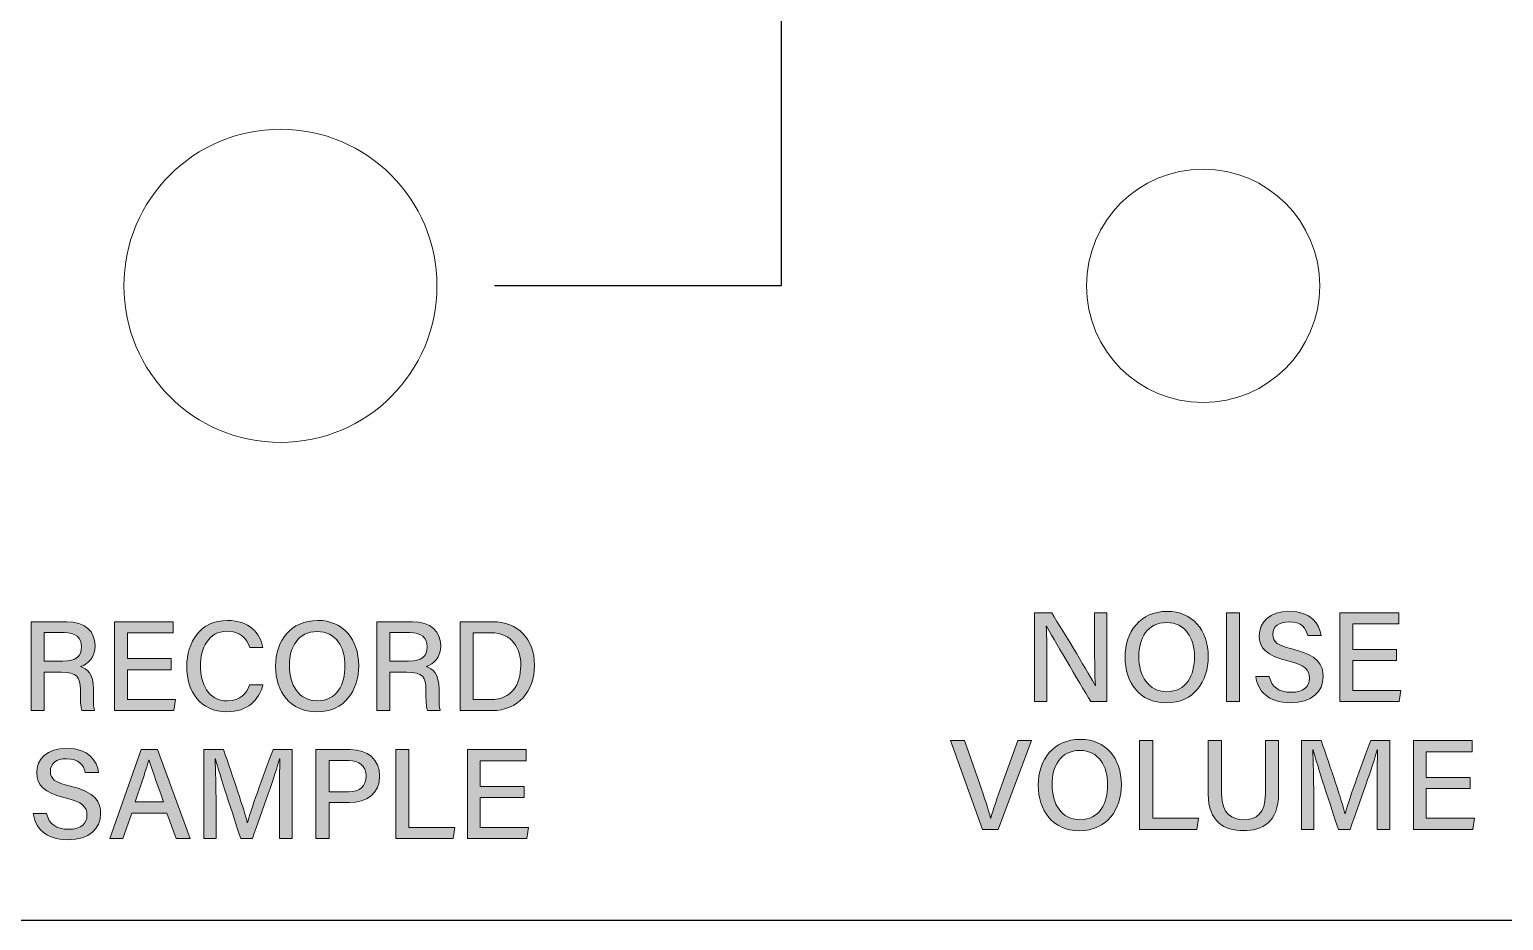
# Model space of a CAD drawing. Header units: millimetres. Extents: x 0 to 175, y 279 to 475.
# Drawn here: x 41.38 to 86.12, y 372.15 to 399.18 of the extents above; entities that cross this region are included whole.
import ezdxf

# ---------------------------------------------------------------- set-up
doc = ezdxf.new("R2010")
doc.units = ezdxf.units.MM
doc.header["$MEASUREMENT"] = 0
for name, color, linetype, lineweight in [('holes', 7, 'Continuous', 0), ('LINES', 7, 'Continuous', 0), ('new text', 7, 'Continuous', 0)]:
    doc.layers.add(name, color=color, linetype=linetype, lineweight=lineweight)

# ---------------------------------------------------------------- blocks, each defined once
blk = doc.blocks.new('Block_6')
at = {"layer": 'new text', "transparency": 33554687}
h = blk.add_hatch(color=7, dxfattribs=at)
h.dxf.hatch_style = 2
edge = h.paths.add_edge_path()
edge.add_spline(control_points=[(41.831, 380.015), (41.831, 380.015), (42.398, 380.015), (42.398, 380.015), (42.793, 380.015), (42.963, 380.164), (42.963, 380.452), (42.963, 380.726), (42.784, 380.881), (42.433, 380.881), (42.433, 380.881), (41.831, 380.881), (41.831, 380.881), (41.831, 380.881), (41.831, 380.015), (41.831, 380.015)], knot_values=[0, 0, 0, 0, 1, 1, 1, 2, 2, 2, 3, 3, 3, 4, 4, 4, 5, 5, 5, 5], degree=3, periodic=0)
edge = h.paths.add_edge_path()
edge.add_spline(control_points=[(41.831, 379.684), (41.831, 379.684), (41.831, 378.517), (41.831, 378.517), (41.831, 378.517), (41.435, 378.517), (41.435, 378.517), (41.435, 378.517), (41.435, 381.212), (41.435, 381.212), (41.435, 381.212), (42.514, 381.212), (42.514, 381.212), (43.074, 381.212), (43.373, 380.907), (43.373, 380.488), (43.373, 380.135), (43.173, 379.926), (42.926, 379.853), (43.13, 379.796), (43.323, 379.636), (43.323, 379.165), (43.323, 379.165), (43.323, 379.047), (43.323, 379.047), (43.323, 378.862), (43.317, 378.632), (43.36, 378.517), (43.36, 378.517), (42.974, 378.517), (42.974, 378.517), (42.925, 378.633), (42.926, 378.842), (42.926, 379.101), (42.926, 379.101), (42.926, 379.155), (42.926, 379.155), (42.926, 379.522), (42.824, 379.684), (42.35, 379.684), (42.35, 379.684), (41.831, 379.684), (41.831, 379.684)], knot_values=[0, 0, 0, 0, 1, 1, 1, 2, 2, 2, 3, 3, 3, 4, 4, 4, 5, 5, 5, 6, 6, 6, 7, 7, 7, 8, 8, 8, 9, 9, 9, 10, 10, 10, 11, 11, 11, 12, 12, 12, 13, 13, 13, 14, 14, 14, 14], degree=3, periodic=0)
h = blk.add_hatch(color=7, dxfattribs=at)
h.dxf.hatch_style = 2
edge = h.paths.add_edge_path()
edge.add_spline(control_points=[(45.684, 379.758), (45.684, 379.758), (44.353, 379.758), (44.353, 379.758), (44.353, 379.758), (44.353, 378.855), (44.353, 378.855), (44.353, 378.855), (45.815, 378.855), (45.815, 378.855), (45.815, 378.855), (45.765, 378.517), (45.765, 378.517), (45.765, 378.517), (43.961, 378.517), (43.961, 378.517), (43.961, 378.517), (43.961, 381.212), (43.961, 381.212), (43.961, 381.212), (45.746, 381.212), (45.746, 381.212), (45.746, 381.212), (45.746, 380.874), (45.746, 380.874), (45.746, 380.874), (44.353, 380.874), (44.353, 380.874), (44.353, 380.874), (44.353, 380.097), (44.353, 380.097), (44.353, 380.097), (45.684, 380.097), (45.684, 380.097), (45.684, 380.097), (45.684, 379.758), (45.684, 379.758)], knot_values=[0, 0, 0, 0, 1, 1, 1, 2, 2, 2, 3, 3, 3, 4, 4, 4, 5, 5, 5, 6, 6, 6, 7, 7, 7, 8, 8, 8, 9, 9, 9, 10, 10, 10, 11, 11, 11, 12, 12, 12, 12], degree=3, periodic=0)
h = blk.add_hatch(color=7, dxfattribs=at)
h.dxf.hatch_style = 2
edge = h.paths.add_edge_path()
edge.add_spline(control_points=[(48.465, 379.294), (48.348, 378.828), (48, 378.482), (47.376, 378.482), (46.56, 378.482), (46.154, 379.092), (46.154, 379.855), (46.154, 380.589), (46.563, 381.251), (47.392, 381.251), (48.043, 381.251), (48.389, 380.877), (48.466, 380.427), (48.466, 380.427), (48.066, 380.427), (48.066, 380.427), (47.977, 380.704), (47.792, 380.923), (47.377, 380.923), (46.804, 380.923), (46.572, 380.403), (46.572, 379.868), (46.572, 379.353), (46.789, 378.81), (47.392, 378.81), (47.801, 378.81), (47.972, 379.051), (48.064, 379.294), (48.064, 379.294), (48.465, 379.294), (48.465, 379.294)], knot_values=[0, 0, 0, 0, 1, 1, 1, 2, 2, 2, 3, 3, 3, 4, 4, 4, 5, 5, 5, 6, 6, 6, 7, 7, 7, 8, 8, 8, 9, 9, 9, 10, 10, 10, 10], degree=3, periodic=0)
h = blk.add_hatch(color=7, dxfattribs=at)
h.dxf.hatch_style = 2
edge = h.paths.add_edge_path()
edge.add_spline(control_points=[(49.269, 379.876), (49.269, 379.304), (49.554, 378.815), (50.114, 378.815), (50.72, 378.815), (50.957, 379.315), (50.957, 379.873), (50.957, 380.44), (50.688, 380.914), (50.113, 380.914), (49.526, 380.914), (49.269, 380.442), (49.269, 379.876)], knot_values=[0, 0, 0, 0, 1, 1, 1, 2, 2, 2, 3, 3, 3, 4, 4, 4, 4], degree=3, periodic=0)
edge = h.paths.add_edge_path()
edge.add_spline(control_points=[(51.374, 379.879), (51.374, 379.136), (50.952, 378.478), (50.098, 378.478), (49.294, 378.478), (48.851, 379.091), (48.851, 379.864), (48.851, 380.638), (49.31, 381.251), (50.13, 381.251), (50.895, 381.251), (51.374, 380.684), (51.374, 379.879)], knot_values=[0, 0, 0, 0, 1, 1, 1, 2, 2, 2, 3, 3, 3, 4, 4, 4, 4], degree=3, periodic=0)
h = blk.add_hatch(color=7, dxfattribs=at)
h.dxf.hatch_style = 2
edge = h.paths.add_edge_path()
edge.add_spline(control_points=[(52.32, 380.015), (52.32, 380.015), (52.887, 380.015), (52.887, 380.015), (53.282, 380.015), (53.452, 380.164), (53.452, 380.452), (53.452, 380.726), (53.273, 380.881), (52.923, 380.881), (52.923, 380.881), (52.32, 380.881), (52.32, 380.881), (52.32, 380.881), (52.32, 380.015), (52.32, 380.015)], knot_values=[0, 0, 0, 0, 1, 1, 1, 2, 2, 2, 3, 3, 3, 4, 4, 4, 5, 5, 5, 5], degree=3, periodic=0)
edge = h.paths.add_edge_path()
edge.add_spline(control_points=[(52.32, 379.684), (52.32, 379.684), (52.32, 378.517), (52.32, 378.517), (52.32, 378.517), (51.924, 378.517), (51.924, 378.517), (51.924, 378.517), (51.924, 381.212), (51.924, 381.212), (51.924, 381.212), (53.003, 381.212), (53.003, 381.212), (53.563, 381.212), (53.862, 380.907), (53.862, 380.488), (53.862, 380.135), (53.662, 379.926), (53.416, 379.853), (53.619, 379.796), (53.812, 379.636), (53.812, 379.165), (53.812, 379.165), (53.812, 379.047), (53.812, 379.047), (53.812, 378.862), (53.806, 378.632), (53.849, 378.517), (53.849, 378.517), (53.463, 378.517), (53.463, 378.517), (53.414, 378.633), (53.415, 378.842), (53.415, 379.101), (53.415, 379.101), (53.415, 379.155), (53.415, 379.155), (53.415, 379.522), (53.313, 379.684), (52.839, 379.684), (52.839, 379.684), (52.32, 379.684), (52.32, 379.684)], knot_values=[0, 0, 0, 0, 1, 1, 1, 2, 2, 2, 3, 3, 3, 4, 4, 4, 5, 5, 5, 6, 6, 6, 7, 7, 7, 8, 8, 8, 9, 9, 9, 10, 10, 10, 11, 11, 11, 12, 12, 12, 13, 13, 13, 14, 14, 14, 14], degree=3, periodic=0)
h = blk.add_hatch(color=7, dxfattribs=at)
h.dxf.hatch_style = 2
edge = h.paths.add_edge_path()
edge.add_spline(control_points=[(54.851, 378.852), (54.851, 378.852), (55.392, 378.852), (55.392, 378.852), (56.004, 378.852), (56.292, 379.293), (56.292, 379.887), (56.292, 380.402), (56.028, 380.877), (55.394, 380.877), (55.394, 380.877), (54.851, 380.877), (54.851, 380.877), (54.851, 380.877), (54.851, 378.852), (54.851, 378.852)], knot_values=[0, 0, 0, 0, 1, 1, 1, 2, 2, 2, 3, 3, 3, 4, 4, 4, 5, 5, 5, 5], degree=3, periodic=0)
edge = h.paths.add_edge_path()
edge.add_spline(control_points=[(54.451, 381.212), (54.451, 381.212), (55.434, 381.212), (55.434, 381.212), (56.197, 381.212), (56.709, 380.696), (56.709, 379.893), (56.709, 379.098), (56.21, 378.517), (55.419, 378.517), (55.419, 378.517), (54.451, 378.517), (54.451, 378.517), (54.451, 378.517), (54.451, 381.212), (54.451, 381.212)], knot_values=[0, 0, 0, 0, 1, 1, 1, 2, 2, 2, 3, 3, 3, 4, 4, 4, 5, 5, 5, 5], degree=3, periodic=0)
h = blk.add_hatch(color=7, dxfattribs=at)
h.dxf.hatch_style = 2
edge = h.paths.add_edge_path()
edge.add_spline(control_points=[(41.903, 375.394), (41.974, 375.081), (42.19, 374.917), (42.566, 374.917), (42.966, 374.917), (43.126, 375.1), (43.126, 375.343), (43.126, 375.604), (42.993, 375.745), (42.468, 375.871), (41.814, 376.029), (41.601, 376.256), (41.601, 376.632), (41.601, 377.046), (41.907, 377.371), (42.516, 377.371), (43.172, 377.371), (43.44, 376.997), (43.476, 376.635), (43.476, 376.635), (43.07, 376.635), (43.07, 376.635), (43.026, 376.861), (42.887, 377.055), (42.502, 377.055), (42.191, 377.055), (42.015, 376.917), (42.015, 376.672), (42.015, 376.431), (42.16, 376.336), (42.625, 376.224), (43.397, 376.038), (43.54, 375.74), (43.54, 375.387), (43.54, 374.942), (43.208, 374.601), (42.539, 374.601), (41.859, 374.601), (41.555, 374.966), (41.497, 375.394), (41.497, 375.394), (41.903, 375.394), (41.903, 375.394)], knot_values=[0, 0, 0, 0, 1, 1, 1, 2, 2, 2, 3, 3, 3, 4, 4, 4, 5, 5, 5, 6, 6, 6, 7, 7, 7, 8, 8, 8, 9, 9, 9, 10, 10, 10, 11, 11, 11, 12, 12, 12, 13, 13, 13, 14, 14, 14, 14], degree=3, periodic=0)
h = blk.add_hatch(color=7, dxfattribs=at)
h.dxf.hatch_style = 2
edge = h.paths.add_edge_path()
edge.add_spline(control_points=[(45.452, 375.748), (45.207, 376.43), (45.07, 376.804), (45.01, 377.017), (45.01, 377.017), (45.006, 377.017), (45.006, 377.017), (44.94, 376.781), (44.787, 376.332), (44.59, 375.748), (44.59, 375.748), (45.452, 375.748), (45.452, 375.748)], knot_values=[0, 0, 0, 0, 1, 1, 1, 2, 2, 2, 3, 3, 3, 4, 4, 4, 4], degree=3, periodic=0)
edge = h.paths.add_edge_path()
edge.add_spline(control_points=[(44.492, 375.41), (44.492, 375.41), (44.217, 374.636), (44.217, 374.636), (44.217, 374.636), (43.82, 374.636), (43.82, 374.636), (43.82, 374.636), (44.771, 377.332), (44.771, 377.332), (44.771, 377.332), (45.267, 377.332), (45.267, 377.332), (45.267, 377.332), (46.259, 374.636), (46.259, 374.636), (46.259, 374.636), (45.834, 374.636), (45.834, 374.636), (45.834, 374.636), (45.55, 375.41), (45.55, 375.41), (45.55, 375.41), (44.492, 375.41), (44.492, 375.41)], knot_values=[0, 0, 0, 0, 1, 1, 1, 2, 2, 2, 3, 3, 3, 4, 4, 4, 5, 5, 5, 6, 6, 6, 7, 7, 7, 8, 8, 8, 8], degree=3, periodic=0)
h = blk.add_hatch(color=7, dxfattribs=at)
h.dxf.hatch_style = 2
edge = h.paths.add_edge_path()
edge.add_spline(control_points=[(48.966, 375.759), (48.966, 376.252), (48.971, 376.762), (48.983, 377.05), (48.983, 377.05), (48.968, 377.05), (48.968, 377.05), (48.85, 376.591), (48.446, 375.483), (48.146, 374.636), (48.146, 374.636), (47.792, 374.636), (47.792, 374.636), (47.566, 375.335), (47.147, 376.58), (47.026, 377.055), (47.026, 377.055), (47.013, 377.055), (47.013, 377.055), (47.034, 376.743), (47.044, 376.153), (47.044, 375.69), (47.044, 375.69), (47.044, 374.636), (47.044, 374.636), (47.044, 374.636), (46.67, 374.636), (46.67, 374.636), (46.67, 374.636), (46.67, 377.332), (46.67, 377.332), (46.67, 377.332), (47.267, 377.332), (47.267, 377.332), (47.555, 376.52), (47.903, 375.478), (47.993, 375.124), (47.993, 375.124), (47.999, 375.124), (47.999, 375.124), (48.063, 375.401), (48.477, 376.54), (48.777, 377.332), (48.777, 377.332), (49.355, 377.332), (49.355, 377.332), (49.355, 377.332), (49.355, 374.636), (49.355, 374.636), (49.355, 374.636), (48.966, 374.636), (48.966, 374.636), (48.966, 374.636), (48.966, 375.759), (48.966, 375.759)], knot_values=[0, 0, 0, 0, 1, 1, 1, 2, 2, 2, 3, 3, 3, 4, 4, 4, 5, 5, 5, 6, 6, 6, 7, 7, 7, 8, 8, 8, 9, 9, 9, 10, 10, 10, 11, 11, 11, 12, 12, 12, 13, 13, 13, 14, 14, 14, 15, 15, 15, 16, 16, 16, 17, 17, 17, 18, 18, 18, 18], degree=3, periodic=0)
h = blk.add_hatch(color=7, dxfattribs=at)
h.dxf.hatch_style = 2
edge = h.paths.add_edge_path()
edge.add_spline(control_points=[(50.472, 376.056), (50.472, 376.056), (51.062, 376.056), (51.062, 376.056), (51.412, 376.056), (51.598, 376.222), (51.598, 376.528), (51.598, 376.847), (51.379, 377), (51.076, 377), (51.076, 377), (50.472, 377), (50.472, 377), (50.472, 377), (50.472, 376.056), (50.472, 376.056)], knot_values=[0, 0, 0, 0, 1, 1, 1, 2, 2, 2, 3, 3, 3, 4, 4, 4, 5, 5, 5, 5], degree=3, periodic=0)
edge = h.paths.add_edge_path()
edge.add_spline(control_points=[(50.069, 377.332), (50.069, 377.332), (51.11, 377.332), (51.11, 377.332), (51.644, 377.332), (52.009, 377.033), (52.009, 376.538), (52.009, 376.001), (51.618, 375.725), (51.09, 375.725), (51.09, 375.725), (50.472, 375.725), (50.472, 375.725), (50.472, 375.725), (50.472, 374.636), (50.472, 374.636), (50.472, 374.636), (50.069, 374.636), (50.069, 374.636), (50.069, 374.636), (50.069, 377.332), (50.069, 377.332)], knot_values=[0, 0, 0, 0, 1, 1, 1, 2, 2, 2, 3, 3, 3, 4, 4, 4, 5, 5, 5, 6, 6, 6, 7, 7, 7, 7], degree=3, periodic=0)
h = blk.add_hatch(color=7, dxfattribs=at)
h.dxf.hatch_style = 2
edge = h.paths.add_edge_path()
edge.add_spline(control_points=[(52.499, 377.332), (52.499, 377.332), (52.899, 377.332), (52.899, 377.332), (52.899, 377.332), (52.899, 374.975), (52.899, 374.975), (52.899, 374.975), (54.293, 374.975), (54.293, 374.975), (54.293, 374.975), (54.24, 374.636), (54.24, 374.636), (54.24, 374.636), (52.499, 374.636), (52.499, 374.636), (52.499, 374.636), (52.499, 377.332), (52.499, 377.332)], knot_values=[0, 0, 0, 0, 1, 1, 1, 2, 2, 2, 3, 3, 3, 4, 4, 4, 5, 5, 5, 6, 6, 6, 6], degree=3, periodic=0)
h = blk.add_hatch(color=7, dxfattribs=at)
h.dxf.hatch_style = 2
edge = h.paths.add_edge_path()
edge.add_spline(control_points=[(56.394, 375.878), (56.394, 375.878), (55.063, 375.878), (55.063, 375.878), (55.063, 375.878), (55.063, 374.975), (55.063, 374.975), (55.063, 374.975), (56.526, 374.975), (56.526, 374.975), (56.526, 374.975), (56.476, 374.636), (56.476, 374.636), (56.476, 374.636), (54.672, 374.636), (54.672, 374.636), (54.672, 374.636), (54.672, 377.332), (54.672, 377.332), (54.672, 377.332), (56.457, 377.332), (56.457, 377.332), (56.457, 377.332), (56.457, 376.993), (56.457, 376.993), (56.457, 376.993), (55.063, 376.993), (55.063, 376.993), (55.063, 376.993), (55.063, 376.216), (55.063, 376.216), (55.063, 376.216), (56.394, 376.216), (56.394, 376.216), (56.394, 376.216), (56.394, 375.878), (56.394, 375.878)], knot_values=[0, 0, 0, 0, 1, 1, 1, 2, 2, 2, 3, 3, 3, 4, 4, 4, 5, 5, 5, 6, 6, 6, 7, 7, 7, 8, 8, 8, 9, 9, 9, 10, 10, 10, 11, 11, 11, 12, 12, 12, 12], degree=3, periodic=0)
at = {"layer": 'new text'}
for points, knots in [([(41.831, 379.684), (41.831, 379.684), (41.831, 378.517), (41.831, 378.517), (41.831, 378.517), (41.435, 378.517), (41.435, 378.517), (41.435, 378.517), (41.435, 381.212), (41.435, 381.212), (41.435, 381.212), (42.514, 381.212), (42.514, 381.212), (43.074, 381.212), (43.373, 380.907), (43.373, 380.488), (43.373, 380.135), (43.173, 379.926), (42.926, 379.853), (43.13, 379.796), (43.323, 379.636), (43.323, 379.165), (43.323, 379.165), (43.323, 379.047), (43.323, 379.047), (43.323, 378.862), (43.317, 378.632), (43.36, 378.517), (43.36, 378.517), (42.974, 378.517), (42.974, 378.517), (42.925, 378.633), (42.926, 378.842), (42.926, 379.101), (42.926, 379.101), (42.926, 379.155), (42.926, 379.155), (42.926, 379.522), (42.824, 379.684), (42.35, 379.684), (42.35, 379.684), (41.831, 379.684), (41.831, 379.684)], [0, 0, 0, 0, 1, 1, 1, 2, 2, 2, 3, 3, 3, 4, 4, 4, 5, 5, 5, 6, 6, 6, 7, 7, 7, 8, 8, 8, 9, 9, 9, 10, 10, 10, 11, 11, 11, 12, 12, 12, 13, 13, 13, 14, 14, 14, 14]), ([(45.684, 379.758), (45.684, 379.758), (44.353, 379.758), (44.353, 379.758), (44.353, 379.758), (44.353, 378.855), (44.353, 378.855), (44.353, 378.855), (45.815, 378.855), (45.815, 378.855), (45.815, 378.855), (45.765, 378.517), (45.765, 378.517), (45.765, 378.517), (43.961, 378.517), (43.961, 378.517), (43.961, 378.517), (43.961, 381.212), (43.961, 381.212), (43.961, 381.212), (45.746, 381.212), (45.746, 381.212), (45.746, 381.212), (45.746, 380.874), (45.746, 380.874), (45.746, 380.874), (44.353, 380.874), (44.353, 380.874), (44.353, 380.874), (44.353, 380.097), (44.353, 380.097), (44.353, 380.097), (45.684, 380.097), (45.684, 380.097), (45.684, 380.097), (45.684, 379.758), (45.684, 379.758)], [0, 0, 0, 0, 1, 1, 1, 2, 2, 2, 3, 3, 3, 4, 4, 4, 5, 5, 5, 6, 6, 6, 7, 7, 7, 8, 8, 8, 9, 9, 9, 10, 10, 10, 11, 11, 11, 12, 12, 12, 12]), ([(48.465, 379.294), (48.348, 378.828), (48, 378.482), (47.376, 378.482), (46.56, 378.482), (46.154, 379.092), (46.154, 379.855), (46.154, 380.589), (46.563, 381.251), (47.392, 381.251), (48.043, 381.251), (48.389, 380.877), (48.466, 380.427), (48.466, 380.427), (48.066, 380.427), (48.066, 380.427), (47.977, 380.704), (47.792, 380.923), (47.377, 380.923), (46.804, 380.923), (46.572, 380.403), (46.572, 379.868), (46.572, 379.353), (46.789, 378.81), (47.392, 378.81), (47.801, 378.81), (47.972, 379.051), (48.064, 379.294), (48.064, 379.294), (48.465, 379.294), (48.465, 379.294)], [0, 0, 0, 0, 1, 1, 1, 2, 2, 2, 3, 3, 3, 4, 4, 4, 5, 5, 5, 6, 6, 6, 7, 7, 7, 8, 8, 8, 9, 9, 9, 10, 10, 10, 10]), ([(51.374, 379.879), (51.374, 379.136), (50.952, 378.478), (50.098, 378.478), (49.294, 378.478), (48.851, 379.091), (48.851, 379.864), (48.851, 380.638), (49.31, 381.251), (50.13, 381.251), (50.895, 381.251), (51.374, 380.684), (51.374, 379.879)], [0, 0, 0, 0, 1, 1, 1, 2, 2, 2, 3, 3, 3, 4, 4, 4, 4]), ([(52.32, 379.684), (52.32, 379.684), (52.32, 378.517), (52.32, 378.517), (52.32, 378.517), (51.924, 378.517), (51.924, 378.517), (51.924, 378.517), (51.924, 381.212), (51.924, 381.212), (51.924, 381.212), (53.003, 381.212), (53.003, 381.212), (53.563, 381.212), (53.862, 380.907), (53.862, 380.488), (53.862, 380.135), (53.662, 379.926), (53.416, 379.853), (53.619, 379.796), (53.812, 379.636), (53.812, 379.165), (53.812, 379.165), (53.812, 379.047), (53.812, 379.047), (53.812, 378.862), (53.806, 378.632), (53.849, 378.517), (53.849, 378.517), (53.463, 378.517), (53.463, 378.517), (53.414, 378.633), (53.415, 378.842), (53.415, 379.101), (53.415, 379.101), (53.415, 379.155), (53.415, 379.155), (53.415, 379.522), (53.313, 379.684), (52.839, 379.684), (52.839, 379.684), (52.32, 379.684), (52.32, 379.684)], [0, 0, 0, 0, 1, 1, 1, 2, 2, 2, 3, 3, 3, 4, 4, 4, 5, 5, 5, 6, 6, 6, 7, 7, 7, 8, 8, 8, 9, 9, 9, 10, 10, 10, 11, 11, 11, 12, 12, 12, 13, 13, 13, 14, 14, 14, 14]), ([(54.451, 381.212), (54.451, 381.212), (55.434, 381.212), (55.434, 381.212), (56.197, 381.212), (56.709, 380.696), (56.709, 379.893), (56.709, 379.098), (56.21, 378.517), (55.419, 378.517), (55.419, 378.517), (54.451, 378.517), (54.451, 378.517), (54.451, 378.517), (54.451, 381.212), (54.451, 381.212)], [0, 0, 0, 0, 1, 1, 1, 2, 2, 2, 3, 3, 3, 4, 4, 4, 5, 5, 5, 5]), ([(41.831, 380.015), (41.831, 380.015), (42.398, 380.015), (42.398, 380.015), (42.793, 380.015), (42.963, 380.164), (42.963, 380.452), (42.963, 380.726), (42.784, 380.881), (42.433, 380.881), (42.433, 380.881), (41.831, 380.881), (41.831, 380.881), (41.831, 380.881), (41.831, 380.015), (41.831, 380.015)], [0, 0, 0, 0, 1, 1, 1, 2, 2, 2, 3, 3, 3, 4, 4, 4, 5, 5, 5, 5]), ([(49.269, 379.876), (49.269, 379.304), (49.554, 378.815), (50.114, 378.815), (50.72, 378.815), (50.957, 379.315), (50.957, 379.873), (50.957, 380.44), (50.688, 380.914), (50.113, 380.914), (49.526, 380.914), (49.269, 380.442), (49.269, 379.876)], [0, 0, 0, 0, 1, 1, 1, 2, 2, 2, 3, 3, 3, 4, 4, 4, 4]), ([(52.32, 380.015), (52.32, 380.015), (52.887, 380.015), (52.887, 380.015), (53.282, 380.015), (53.452, 380.164), (53.452, 380.452), (53.452, 380.726), (53.273, 380.881), (52.923, 380.881), (52.923, 380.881), (52.32, 380.881), (52.32, 380.881), (52.32, 380.881), (52.32, 380.015), (52.32, 380.015)], [0, 0, 0, 0, 1, 1, 1, 2, 2, 2, 3, 3, 3, 4, 4, 4, 5, 5, 5, 5]), ([(54.851, 378.852), (54.851, 378.852), (55.392, 378.852), (55.392, 378.852), (56.004, 378.852), (56.292, 379.293), (56.292, 379.887), (56.292, 380.402), (56.028, 380.877), (55.394, 380.877), (55.394, 380.877), (54.851, 380.877), (54.851, 380.877), (54.851, 380.877), (54.851, 378.852), (54.851, 378.852)], [0, 0, 0, 0, 1, 1, 1, 2, 2, 2, 3, 3, 3, 4, 4, 4, 5, 5, 5, 5]), ([(41.903, 375.394), (41.974, 375.081), (42.19, 374.917), (42.566, 374.917), (42.966, 374.917), (43.126, 375.1), (43.126, 375.343), (43.126, 375.604), (42.993, 375.745), (42.468, 375.871), (41.814, 376.029), (41.601, 376.256), (41.601, 376.632), (41.601, 377.046), (41.907, 377.371), (42.516, 377.371), (43.172, 377.371), (43.44, 376.997), (43.476, 376.635), (43.476, 376.635), (43.07, 376.635), (43.07, 376.635), (43.026, 376.861), (42.887, 377.055), (42.502, 377.055), (42.191, 377.055), (42.015, 376.917), (42.015, 376.672), (42.015, 376.431), (42.16, 376.336), (42.625, 376.224), (43.397, 376.038), (43.54, 375.74), (43.54, 375.387), (43.54, 374.942), (43.208, 374.601), (42.539, 374.601), (41.859, 374.601), (41.555, 374.966), (41.497, 375.394), (41.497, 375.394), (41.903, 375.394), (41.903, 375.394)], [0, 0, 0, 0, 1, 1, 1, 2, 2, 2, 3, 3, 3, 4, 4, 4, 5, 5, 5, 6, 6, 6, 7, 7, 7, 8, 8, 8, 9, 9, 9, 10, 10, 10, 11, 11, 11, 12, 12, 12, 13, 13, 13, 14, 14, 14, 14]), ([(44.492, 375.41), (44.492, 375.41), (44.217, 374.636), (44.217, 374.636), (44.217, 374.636), (43.82, 374.636), (43.82, 374.636), (43.82, 374.636), (44.771, 377.332), (44.771, 377.332), (44.771, 377.332), (45.267, 377.332), (45.267, 377.332), (45.267, 377.332), (46.259, 374.636), (46.259, 374.636), (46.259, 374.636), (45.834, 374.636), (45.834, 374.636), (45.834, 374.636), (45.55, 375.41), (45.55, 375.41), (45.55, 375.41), (44.492, 375.41), (44.492, 375.41)], [0, 0, 0, 0, 1, 1, 1, 2, 2, 2, 3, 3, 3, 4, 4, 4, 5, 5, 5, 6, 6, 6, 7, 7, 7, 8, 8, 8, 8]), ([(48.966, 375.759), (48.966, 376.252), (48.971, 376.762), (48.983, 377.05), (48.983, 377.05), (48.968, 377.05), (48.968, 377.05), (48.85, 376.591), (48.446, 375.483), (48.146, 374.636), (48.146, 374.636), (47.792, 374.636), (47.792, 374.636), (47.566, 375.335), (47.147, 376.58), (47.026, 377.055), (47.026, 377.055), (47.013, 377.055), (47.013, 377.055), (47.034, 376.743), (47.044, 376.153), (47.044, 375.69), (47.044, 375.69), (47.044, 374.636), (47.044, 374.636), (47.044, 374.636), (46.67, 374.636), (46.67, 374.636), (46.67, 374.636), (46.67, 377.332), (46.67, 377.332), (46.67, 377.332), (47.267, 377.332), (47.267, 377.332), (47.555, 376.52), (47.903, 375.478), (47.993, 375.124), (47.993, 375.124), (47.999, 375.124), (47.999, 375.124), (48.063, 375.401), (48.477, 376.54), (48.777, 377.332), (48.777, 377.332), (49.355, 377.332), (49.355, 377.332), (49.355, 377.332), (49.355, 374.636), (49.355, 374.636), (49.355, 374.636), (48.966, 374.636), (48.966, 374.636), (48.966, 374.636), (48.966, 375.759), (48.966, 375.759)], [0, 0, 0, 0, 1, 1, 1, 2, 2, 2, 3, 3, 3, 4, 4, 4, 5, 5, 5, 6, 6, 6, 7, 7, 7, 8, 8, 8, 9, 9, 9, 10, 10, 10, 11, 11, 11, 12, 12, 12, 13, 13, 13, 14, 14, 14, 15, 15, 15, 16, 16, 16, 17, 17, 17, 18, 18, 18, 18]), ([(50.069, 377.332), (50.069, 377.332), (51.11, 377.332), (51.11, 377.332), (51.644, 377.332), (52.009, 377.033), (52.009, 376.538), (52.009, 376.001), (51.618, 375.725), (51.09, 375.725), (51.09, 375.725), (50.472, 375.725), (50.472, 375.725), (50.472, 375.725), (50.472, 374.636), (50.472, 374.636), (50.472, 374.636), (50.069, 374.636), (50.069, 374.636), (50.069, 374.636), (50.069, 377.332), (50.069, 377.332)], [0, 0, 0, 0, 1, 1, 1, 2, 2, 2, 3, 3, 3, 4, 4, 4, 5, 5, 5, 6, 6, 6, 7, 7, 7, 7]), ([(52.499, 377.332), (52.499, 377.332), (52.899, 377.332), (52.899, 377.332), (52.899, 377.332), (52.899, 374.975), (52.899, 374.975), (52.899, 374.975), (54.293, 374.975), (54.293, 374.975), (54.293, 374.975), (54.24, 374.636), (54.24, 374.636), (54.24, 374.636), (52.499, 374.636), (52.499, 374.636), (52.499, 374.636), (52.499, 377.332), (52.499, 377.332)], [0, 0, 0, 0, 1, 1, 1, 2, 2, 2, 3, 3, 3, 4, 4, 4, 5, 5, 5, 6, 6, 6, 6]), ([(56.394, 375.878), (56.394, 375.878), (55.063, 375.878), (55.063, 375.878), (55.063, 375.878), (55.063, 374.975), (55.063, 374.975), (55.063, 374.975), (56.526, 374.975), (56.526, 374.975), (56.526, 374.975), (56.476, 374.636), (56.476, 374.636), (56.476, 374.636), (54.672, 374.636), (54.672, 374.636), (54.672, 374.636), (54.672, 377.332), (54.672, 377.332), (54.672, 377.332), (56.457, 377.332), (56.457, 377.332), (56.457, 377.332), (56.457, 376.993), (56.457, 376.993), (56.457, 376.993), (55.063, 376.993), (55.063, 376.993), (55.063, 376.993), (55.063, 376.216), (55.063, 376.216), (55.063, 376.216), (56.394, 376.216), (56.394, 376.216), (56.394, 376.216), (56.394, 375.878), (56.394, 375.878)], [0, 0, 0, 0, 1, 1, 1, 2, 2, 2, 3, 3, 3, 4, 4, 4, 5, 5, 5, 6, 6, 6, 7, 7, 7, 8, 8, 8, 9, 9, 9, 10, 10, 10, 11, 11, 11, 12, 12, 12, 12]), ([(45.452, 375.748), (45.207, 376.43), (45.07, 376.804), (45.01, 377.017), (45.01, 377.017), (45.006, 377.017), (45.006, 377.017), (44.94, 376.781), (44.787, 376.332), (44.59, 375.748), (44.59, 375.748), (45.452, 375.748), (45.452, 375.748)], [0, 0, 0, 0, 1, 1, 1, 2, 2, 2, 3, 3, 3, 4, 4, 4, 4]), ([(50.472, 376.056), (50.472, 376.056), (51.062, 376.056), (51.062, 376.056), (51.412, 376.056), (51.598, 376.222), (51.598, 376.528), (51.598, 376.847), (51.379, 377), (51.076, 377), (51.076, 377), (50.472, 377), (50.472, 377), (50.472, 377), (50.472, 376.056), (50.472, 376.056)], [0, 0, 0, 0, 1, 1, 1, 2, 2, 2, 3, 3, 3, 4, 4, 4, 5, 5, 5, 5])]:
    blk.add_open_spline(points, degree=3, knots=knots, dxfattribs=at)
blk = doc.blocks.new('Block_17')
at = {"layer": 'new text', "transparency": 33554687}
h = blk.add_hatch(color=7, dxfattribs=at)
h.dxf.hatch_style = 2
edge = h.paths.add_edge_path()
edge.add_spline(control_points=[(71.885, 378.791), (71.885, 378.791), (71.885, 381.486), (71.885, 381.486), (71.885, 381.486), (72.405, 381.486), (72.405, 381.486), (72.782, 380.861), (73.582, 379.567), (73.728, 379.274), (73.728, 379.274), (73.733, 379.274), (73.733, 379.274), (73.707, 379.608), (73.709, 380.041), (73.709, 380.482), (73.709, 380.482), (73.709, 381.486), (73.709, 381.486), (73.709, 381.486), (74.083, 381.486), (74.083, 381.486), (74.083, 381.486), (74.083, 378.791), (74.083, 378.791), (74.083, 378.791), (73.593, 378.791), (73.593, 378.791), (73.249, 379.365), (72.407, 380.772), (72.245, 381.076), (72.245, 381.076), (72.24, 381.076), (72.24, 381.076), (72.259, 380.782), (72.26, 380.307), (72.26, 379.821), (72.26, 379.821), (72.26, 378.791), (72.26, 378.791), (72.26, 378.791), (71.885, 378.791), (71.885, 378.791)], knot_values=[0, 0, 0, 0, 1, 1, 1, 2, 2, 2, 3, 3, 3, 4, 4, 4, 5, 5, 5, 6, 6, 6, 7, 7, 7, 8, 8, 8, 9, 9, 9, 10, 10, 10, 11, 11, 11, 12, 12, 12, 13, 13, 13, 14, 14, 14, 14], degree=3, periodic=0)
h = blk.add_hatch(color=7, dxfattribs=at)
h.dxf.hatch_style = 2
edge = h.paths.add_edge_path()
edge.add_spline(control_points=[(75.05, 380.15), (75.05, 379.578), (75.335, 379.089), (75.895, 379.089), (76.501, 379.089), (76.738, 379.589), (76.738, 380.147), (76.738, 380.714), (76.469, 381.188), (75.894, 381.188), (75.307, 381.188), (75.05, 380.716), (75.05, 380.15)], knot_values=[0, 0, 0, 0, 1, 1, 1, 2, 2, 2, 3, 3, 3, 4, 4, 4, 4], degree=3, periodic=0)
edge = h.paths.add_edge_path()
edge.add_spline(control_points=[(77.155, 380.153), (77.155, 379.41), (76.733, 378.752), (75.879, 378.752), (75.075, 378.752), (74.632, 379.366), (74.632, 380.139), (74.632, 380.912), (75.091, 381.525), (75.911, 381.525), (76.676, 381.525), (77.155, 380.959), (77.155, 380.153)], knot_values=[0, 0, 0, 0, 1, 1, 1, 2, 2, 2, 3, 3, 3, 4, 4, 4, 4], degree=3, periodic=0)
h = blk.add_hatch(color=7, dxfattribs=at)
h.dxf.hatch_style = 2
edge = h.paths.add_edge_path()
edge.add_spline(control_points=[(78.105, 381.486), (78.105, 381.486), (78.105, 378.791), (78.105, 378.791), (78.105, 378.791), (77.706, 378.791), (77.706, 378.791), (77.706, 378.791), (77.706, 381.486), (77.706, 381.486), (77.706, 381.486), (78.105, 381.486), (78.105, 381.486)], knot_values=[0, 0, 0, 0, 1, 1, 1, 2, 2, 2, 3, 3, 3, 4, 4, 4, 4], degree=3, periodic=0)
h = blk.add_hatch(color=7, dxfattribs=at)
h.dxf.hatch_style = 2
edge = h.paths.add_edge_path()
edge.add_spline(control_points=[(79.008, 379.549), (79.078, 379.235), (79.294, 379.071), (79.67, 379.071), (80.07, 379.071), (80.23, 379.254), (80.23, 379.498), (80.23, 379.759), (80.098, 379.9), (79.572, 380.026), (78.919, 380.184), (78.705, 380.411), (78.705, 380.787), (78.705, 381.2), (79.011, 381.525), (79.62, 381.525), (80.276, 381.525), (80.544, 381.152), (80.581, 380.79), (80.581, 380.79), (80.175, 380.79), (80.175, 380.79), (80.13, 381.016), (79.991, 381.209), (79.607, 381.209), (79.296, 381.209), (79.119, 381.071), (79.119, 380.827), (79.119, 380.586), (79.264, 380.491), (79.73, 380.379), (80.501, 380.192), (80.644, 379.894), (80.644, 379.542), (80.644, 379.096), (80.312, 378.756), (79.643, 378.756), (78.964, 378.756), (78.659, 379.12), (78.601, 379.549), (78.601, 379.549), (79.008, 379.549), (79.008, 379.549)], knot_values=[0, 0, 0, 0, 1, 1, 1, 2, 2, 2, 3, 3, 3, 4, 4, 4, 5, 5, 5, 6, 6, 6, 7, 7, 7, 8, 8, 8, 9, 9, 9, 10, 10, 10, 11, 11, 11, 12, 12, 12, 13, 13, 13, 14, 14, 14, 14], degree=3, periodic=0)
h = blk.add_hatch(color=7, dxfattribs=at)
h.dxf.hatch_style = 2
edge = h.paths.add_edge_path()
edge.add_spline(control_points=[(82.873, 380.032), (82.873, 380.032), (81.543, 380.032), (81.543, 380.032), (81.543, 380.032), (81.543, 379.129), (81.543, 379.129), (81.543, 379.129), (83.005, 379.129), (83.005, 379.129), (83.005, 379.129), (82.955, 378.791), (82.955, 378.791), (82.955, 378.791), (81.151, 378.791), (81.151, 378.791), (81.151, 378.791), (81.151, 381.486), (81.151, 381.486), (81.151, 381.486), (82.936, 381.486), (82.936, 381.486), (82.936, 381.486), (82.936, 381.148), (82.936, 381.148), (82.936, 381.148), (81.543, 381.148), (81.543, 381.148), (81.543, 381.148), (81.543, 380.371), (81.543, 380.371), (81.543, 380.371), (82.873, 380.371), (82.873, 380.371), (82.873, 380.371), (82.873, 380.032), (82.873, 380.032)], knot_values=[0, 0, 0, 0, 1, 1, 1, 2, 2, 2, 3, 3, 3, 4, 4, 4, 5, 5, 5, 6, 6, 6, 7, 7, 7, 8, 8, 8, 9, 9, 9, 10, 10, 10, 11, 11, 11, 12, 12, 12, 12], degree=3, periodic=0)
h = blk.add_hatch(color=7, dxfattribs=at)
h.dxf.hatch_style = 2
edge = h.paths.add_edge_path()
edge.add_spline(control_points=[(70.308, 374.91), (70.308, 374.91), (69.333, 377.606), (69.333, 377.606), (69.333, 377.606), (69.762, 377.606), (69.762, 377.606), (69.762, 377.606), (70.223, 376.281), (70.223, 376.281), (70.359, 375.889), (70.489, 375.505), (70.549, 375.253), (70.549, 375.253), (70.557, 375.253), (70.557, 375.253), (70.613, 375.48), (70.757, 375.88), (70.896, 376.269), (70.896, 376.269), (71.376, 377.606), (71.376, 377.606), (71.376, 377.606), (71.788, 377.606), (71.788, 377.606), (71.788, 377.606), (70.781, 374.91), (70.781, 374.91), (70.781, 374.91), (70.308, 374.91), (70.308, 374.91)], knot_values=[0, 0, 0, 0, 1, 1, 1, 2, 2, 2, 3, 3, 3, 4, 4, 4, 5, 5, 5, 6, 6, 6, 7, 7, 7, 8, 8, 8, 9, 9, 9, 10, 10, 10, 10], degree=3, periodic=0)
h = blk.add_hatch(color=7, dxfattribs=at)
h.dxf.hatch_style = 2
edge = h.paths.add_edge_path()
edge.add_spline(control_points=[(72.415, 376.27), (72.415, 375.698), (72.7, 375.208), (73.261, 375.208), (73.866, 375.208), (74.103, 375.709), (74.103, 376.266), (74.103, 376.834), (73.834, 377.308), (73.26, 377.308), (72.672, 377.308), (72.415, 376.835), (72.415, 376.27)], knot_values=[0, 0, 0, 0, 1, 1, 1, 2, 2, 2, 3, 3, 3, 4, 4, 4, 4], degree=3, periodic=0)
edge = h.paths.add_edge_path()
edge.add_spline(control_points=[(74.52, 376.272), (74.52, 375.529), (74.098, 374.872), (73.244, 374.872), (72.44, 374.872), (71.998, 375.485), (71.998, 376.258), (71.998, 377.032), (72.457, 377.644), (73.276, 377.644), (74.041, 377.644), (74.52, 377.078), (74.52, 376.272)], knot_values=[0, 0, 0, 0, 1, 1, 1, 2, 2, 2, 3, 3, 3, 4, 4, 4, 4], degree=3, periodic=0)
h = blk.add_hatch(color=7, dxfattribs=at)
h.dxf.hatch_style = 2
edge = h.paths.add_edge_path()
edge.add_spline(control_points=[(75.071, 377.606), (75.071, 377.606), (75.471, 377.606), (75.471, 377.606), (75.471, 377.606), (75.471, 375.249), (75.471, 375.249), (75.471, 375.249), (76.865, 375.249), (76.865, 375.249), (76.865, 375.249), (76.812, 374.91), (76.812, 374.91), (76.812, 374.91), (75.071, 374.91), (75.071, 374.91), (75.071, 374.91), (75.071, 377.606), (75.071, 377.606)], knot_values=[0, 0, 0, 0, 1, 1, 1, 2, 2, 2, 3, 3, 3, 4, 4, 4, 5, 5, 5, 6, 6, 6, 6], degree=3, periodic=0)
h = blk.add_hatch(color=7, dxfattribs=at)
h.dxf.hatch_style = 2
edge = h.paths.add_edge_path()
edge.add_spline(control_points=[(77.56, 377.606), (77.56, 377.606), (77.56, 375.987), (77.56, 375.987), (77.56, 375.372), (77.893, 375.204), (78.228, 375.204), (78.619, 375.204), (78.889, 375.389), (78.889, 375.987), (78.889, 375.987), (78.889, 377.606), (78.889, 377.606), (78.889, 377.606), (79.291, 377.606), (79.291, 377.606), (79.291, 377.606), (79.291, 376.007), (79.291, 376.007), (79.291, 375.124), (78.797, 374.876), (78.22, 374.876), (77.65, 374.876), (77.155, 375.142), (77.155, 375.985), (77.155, 375.985), (77.155, 377.606), (77.155, 377.606), (77.155, 377.606), (77.56, 377.606), (77.56, 377.606)], knot_values=[0, 0, 0, 0, 1, 1, 1, 2, 2, 2, 3, 3, 3, 4, 4, 4, 5, 5, 5, 6, 6, 6, 7, 7, 7, 8, 8, 8, 9, 9, 9, 10, 10, 10, 10], degree=3, periodic=0)
h = blk.add_hatch(color=7, dxfattribs=at)
h.dxf.hatch_style = 2
edge = h.paths.add_edge_path()
edge.add_spline(control_points=[(82.279, 376.033), (82.279, 376.526), (82.285, 377.036), (82.296, 377.324), (82.296, 377.324), (82.281, 377.324), (82.281, 377.324), (82.163, 376.865), (81.759, 375.757), (81.459, 374.91), (81.459, 374.91), (81.105, 374.91), (81.105, 374.91), (80.879, 375.609), (80.46, 376.854), (80.339, 377.329), (80.339, 377.329), (80.326, 377.329), (80.326, 377.329), (80.347, 377.017), (80.357, 376.427), (80.357, 375.964), (80.357, 375.964), (80.357, 374.91), (80.357, 374.91), (80.357, 374.91), (79.983, 374.91), (79.983, 374.91), (79.983, 374.91), (79.983, 377.606), (79.983, 377.606), (79.983, 377.606), (80.58, 377.606), (80.58, 377.606), (80.868, 376.794), (81.216, 375.752), (81.306, 375.398), (81.306, 375.398), (81.312, 375.398), (81.312, 375.398), (81.376, 375.675), (81.791, 376.815), (82.09, 377.606), (82.09, 377.606), (82.668, 377.606), (82.668, 377.606), (82.668, 377.606), (82.668, 374.91), (82.668, 374.91), (82.668, 374.91), (82.279, 374.91), (82.279, 374.91), (82.279, 374.91), (82.279, 376.033), (82.279, 376.033)], knot_values=[0, 0, 0, 0, 1, 1, 1, 2, 2, 2, 3, 3, 3, 4, 4, 4, 5, 5, 5, 6, 6, 6, 7, 7, 7, 8, 8, 8, 9, 9, 9, 10, 10, 10, 11, 11, 11, 12, 12, 12, 13, 13, 13, 14, 14, 14, 15, 15, 15, 16, 16, 16, 17, 17, 17, 18, 18, 18, 18], degree=3, periodic=0)
h = blk.add_hatch(color=7, dxfattribs=at)
h.dxf.hatch_style = 2
edge = h.paths.add_edge_path()
edge.add_spline(control_points=[(85.105, 376.152), (85.105, 376.152), (83.774, 376.152), (83.774, 376.152), (83.774, 376.152), (83.774, 375.249), (83.774, 375.249), (83.774, 375.249), (85.237, 375.249), (85.237, 375.249), (85.237, 375.249), (85.186, 374.91), (85.186, 374.91), (85.186, 374.91), (83.383, 374.91), (83.383, 374.91), (83.383, 374.91), (83.383, 377.606), (83.383, 377.606), (83.383, 377.606), (85.168, 377.606), (85.168, 377.606), (85.168, 377.606), (85.168, 377.267), (85.168, 377.267), (85.168, 377.267), (83.774, 377.267), (83.774, 377.267), (83.774, 377.267), (83.774, 376.49), (83.774, 376.49), (83.774, 376.49), (85.105, 376.49), (85.105, 376.49), (85.105, 376.49), (85.105, 376.152), (85.105, 376.152)], knot_values=[0, 0, 0, 0, 1, 1, 1, 2, 2, 2, 3, 3, 3, 4, 4, 4, 5, 5, 5, 6, 6, 6, 7, 7, 7, 8, 8, 8, 9, 9, 9, 10, 10, 10, 11, 11, 11, 12, 12, 12, 12], degree=3, periodic=0)
at = {"layer": 'new text'}
for points, knots in [([(71.885, 378.791), (71.885, 378.791), (71.885, 381.486), (71.885, 381.486), (71.885, 381.486), (72.405, 381.486), (72.405, 381.486), (72.782, 380.861), (73.582, 379.567), (73.728, 379.274), (73.728, 379.274), (73.733, 379.274), (73.733, 379.274), (73.707, 379.608), (73.709, 380.041), (73.709, 380.482), (73.709, 380.482), (73.709, 381.486), (73.709, 381.486), (73.709, 381.486), (74.083, 381.486), (74.083, 381.486), (74.083, 381.486), (74.083, 378.791), (74.083, 378.791), (74.083, 378.791), (73.593, 378.791), (73.593, 378.791), (73.249, 379.365), (72.407, 380.772), (72.245, 381.076), (72.245, 381.076), (72.24, 381.076), (72.24, 381.076), (72.259, 380.782), (72.26, 380.307), (72.26, 379.821), (72.26, 379.821), (72.26, 378.791), (72.26, 378.791), (72.26, 378.791), (71.885, 378.791), (71.885, 378.791)], [0, 0, 0, 0, 1, 1, 1, 2, 2, 2, 3, 3, 3, 4, 4, 4, 5, 5, 5, 6, 6, 6, 7, 7, 7, 8, 8, 8, 9, 9, 9, 10, 10, 10, 11, 11, 11, 12, 12, 12, 13, 13, 13, 14, 14, 14, 14]), ([(77.155, 380.153), (77.155, 379.41), (76.733, 378.752), (75.879, 378.752), (75.075, 378.752), (74.632, 379.366), (74.632, 380.139), (74.632, 380.912), (75.091, 381.525), (75.911, 381.525), (76.676, 381.525), (77.155, 380.959), (77.155, 380.153)], [0, 0, 0, 0, 1, 1, 1, 2, 2, 2, 3, 3, 3, 4, 4, 4, 4]), ([(75.05, 380.15), (75.05, 379.578), (75.335, 379.089), (75.895, 379.089), (76.501, 379.089), (76.738, 379.589), (76.738, 380.147), (76.738, 380.714), (76.469, 381.188), (75.894, 381.188), (75.307, 381.188), (75.05, 380.716), (75.05, 380.15)], [0, 0, 0, 0, 1, 1, 1, 2, 2, 2, 3, 3, 3, 4, 4, 4, 4]), ([(78.105, 381.486), (78.105, 381.486), (78.105, 378.791), (78.105, 378.791), (78.105, 378.791), (77.706, 378.791), (77.706, 378.791), (77.706, 378.791), (77.706, 381.486), (77.706, 381.486), (77.706, 381.486), (78.105, 381.486), (78.105, 381.486)], [0, 0, 0, 0, 1, 1, 1, 2, 2, 2, 3, 3, 3, 4, 4, 4, 4]), ([(79.008, 379.549), (79.078, 379.235), (79.294, 379.071), (79.67, 379.071), (80.07, 379.071), (80.23, 379.254), (80.23, 379.498), (80.23, 379.759), (80.098, 379.9), (79.572, 380.026), (78.919, 380.184), (78.705, 380.411), (78.705, 380.787), (78.705, 381.2), (79.011, 381.525), (79.62, 381.525), (80.276, 381.525), (80.544, 381.152), (80.581, 380.79), (80.581, 380.79), (80.175, 380.79), (80.175, 380.79), (80.13, 381.016), (79.991, 381.209), (79.607, 381.209), (79.296, 381.209), (79.119, 381.071), (79.119, 380.827), (79.119, 380.586), (79.264, 380.491), (79.73, 380.379), (80.501, 380.192), (80.644, 379.894), (80.644, 379.542), (80.644, 379.096), (80.312, 378.756), (79.643, 378.756), (78.964, 378.756), (78.659, 379.12), (78.601, 379.549), (78.601, 379.549), (79.008, 379.549), (79.008, 379.549)], [0, 0, 0, 0, 1, 1, 1, 2, 2, 2, 3, 3, 3, 4, 4, 4, 5, 5, 5, 6, 6, 6, 7, 7, 7, 8, 8, 8, 9, 9, 9, 10, 10, 10, 11, 11, 11, 12, 12, 12, 13, 13, 13, 14, 14, 14, 14]), ([(82.873, 380.032), (82.873, 380.032), (81.543, 380.032), (81.543, 380.032), (81.543, 380.032), (81.543, 379.129), (81.543, 379.129), (81.543, 379.129), (83.005, 379.129), (83.005, 379.129), (83.005, 379.129), (82.955, 378.791), (82.955, 378.791), (82.955, 378.791), (81.151, 378.791), (81.151, 378.791), (81.151, 378.791), (81.151, 381.486), (81.151, 381.486), (81.151, 381.486), (82.936, 381.486), (82.936, 381.486), (82.936, 381.486), (82.936, 381.148), (82.936, 381.148), (82.936, 381.148), (81.543, 381.148), (81.543, 381.148), (81.543, 381.148), (81.543, 380.371), (81.543, 380.371), (81.543, 380.371), (82.873, 380.371), (82.873, 380.371), (82.873, 380.371), (82.873, 380.032), (82.873, 380.032)], [0, 0, 0, 0, 1, 1, 1, 2, 2, 2, 3, 3, 3, 4, 4, 4, 5, 5, 5, 6, 6, 6, 7, 7, 7, 8, 8, 8, 9, 9, 9, 10, 10, 10, 11, 11, 11, 12, 12, 12, 12]), ([(70.308, 374.91), (70.308, 374.91), (69.333, 377.606), (69.333, 377.606), (69.333, 377.606), (69.762, 377.606), (69.762, 377.606), (69.762, 377.606), (70.223, 376.281), (70.223, 376.281), (70.359, 375.889), (70.489, 375.505), (70.549, 375.253), (70.549, 375.253), (70.557, 375.253), (70.557, 375.253), (70.613, 375.48), (70.757, 375.88), (70.896, 376.269), (70.896, 376.269), (71.376, 377.606), (71.376, 377.606), (71.376, 377.606), (71.788, 377.606), (71.788, 377.606), (71.788, 377.606), (70.781, 374.91), (70.781, 374.91), (70.781, 374.91), (70.308, 374.91), (70.308, 374.91)], [0, 0, 0, 0, 1, 1, 1, 2, 2, 2, 3, 3, 3, 4, 4, 4, 5, 5, 5, 6, 6, 6, 7, 7, 7, 8, 8, 8, 9, 9, 9, 10, 10, 10, 10]), ([(74.52, 376.272), (74.52, 375.529), (74.098, 374.872), (73.244, 374.872), (72.44, 374.872), (71.998, 375.485), (71.998, 376.258), (71.998, 377.032), (72.457, 377.644), (73.276, 377.644), (74.041, 377.644), (74.52, 377.078), (74.52, 376.272)], [0, 0, 0, 0, 1, 1, 1, 2, 2, 2, 3, 3, 3, 4, 4, 4, 4]), ([(75.071, 377.606), (75.071, 377.606), (75.471, 377.606), (75.471, 377.606), (75.471, 377.606), (75.471, 375.249), (75.471, 375.249), (75.471, 375.249), (76.865, 375.249), (76.865, 375.249), (76.865, 375.249), (76.812, 374.91), (76.812, 374.91), (76.812, 374.91), (75.071, 374.91), (75.071, 374.91), (75.071, 374.91), (75.071, 377.606), (75.071, 377.606)], [0, 0, 0, 0, 1, 1, 1, 2, 2, 2, 3, 3, 3, 4, 4, 4, 5, 5, 5, 6, 6, 6, 6]), ([(77.56, 377.606), (77.56, 377.606), (77.56, 375.987), (77.56, 375.987), (77.56, 375.372), (77.893, 375.204), (78.228, 375.204), (78.619, 375.204), (78.889, 375.389), (78.889, 375.987), (78.889, 375.987), (78.889, 377.606), (78.889, 377.606), (78.889, 377.606), (79.291, 377.606), (79.291, 377.606), (79.291, 377.606), (79.291, 376.007), (79.291, 376.007), (79.291, 375.124), (78.797, 374.876), (78.22, 374.876), (77.65, 374.876), (77.155, 375.142), (77.155, 375.985), (77.155, 375.985), (77.155, 377.606), (77.155, 377.606), (77.155, 377.606), (77.56, 377.606), (77.56, 377.606)], [0, 0, 0, 0, 1, 1, 1, 2, 2, 2, 3, 3, 3, 4, 4, 4, 5, 5, 5, 6, 6, 6, 7, 7, 7, 8, 8, 8, 9, 9, 9, 10, 10, 10, 10]), ([(82.279, 376.033), (82.279, 376.526), (82.285, 377.036), (82.296, 377.324), (82.296, 377.324), (82.281, 377.324), (82.281, 377.324), (82.163, 376.865), (81.759, 375.757), (81.459, 374.91), (81.459, 374.91), (81.105, 374.91), (81.105, 374.91), (80.879, 375.609), (80.46, 376.854), (80.339, 377.329), (80.339, 377.329), (80.326, 377.329), (80.326, 377.329), (80.347, 377.017), (80.357, 376.427), (80.357, 375.964), (80.357, 375.964), (80.357, 374.91), (80.357, 374.91), (80.357, 374.91), (79.983, 374.91), (79.983, 374.91), (79.983, 374.91), (79.983, 377.606), (79.983, 377.606), (79.983, 377.606), (80.58, 377.606), (80.58, 377.606), (80.868, 376.794), (81.216, 375.752), (81.306, 375.398), (81.306, 375.398), (81.312, 375.398), (81.312, 375.398), (81.376, 375.675), (81.791, 376.815), (82.09, 377.606), (82.09, 377.606), (82.668, 377.606), (82.668, 377.606), (82.668, 377.606), (82.668, 374.91), (82.668, 374.91), (82.668, 374.91), (82.279, 374.91), (82.279, 374.91), (82.279, 374.91), (82.279, 376.033), (82.279, 376.033)], [0, 0, 0, 0, 1, 1, 1, 2, 2, 2, 3, 3, 3, 4, 4, 4, 5, 5, 5, 6, 6, 6, 7, 7, 7, 8, 8, 8, 9, 9, 9, 10, 10, 10, 11, 11, 11, 12, 12, 12, 13, 13, 13, 14, 14, 14, 15, 15, 15, 16, 16, 16, 17, 17, 17, 18, 18, 18, 18]), ([(85.105, 376.152), (85.105, 376.152), (83.774, 376.152), (83.774, 376.152), (83.774, 376.152), (83.774, 375.249), (83.774, 375.249), (83.774, 375.249), (85.237, 375.249), (85.237, 375.249), (85.237, 375.249), (85.186, 374.91), (85.186, 374.91), (85.186, 374.91), (83.383, 374.91), (83.383, 374.91), (83.383, 374.91), (83.383, 377.606), (83.383, 377.606), (83.383, 377.606), (85.168, 377.606), (85.168, 377.606), (85.168, 377.606), (85.168, 377.267), (85.168, 377.267), (85.168, 377.267), (83.774, 377.267), (83.774, 377.267), (83.774, 377.267), (83.774, 376.49), (83.774, 376.49), (83.774, 376.49), (85.105, 376.49), (85.105, 376.49), (85.105, 376.49), (85.105, 376.152), (85.105, 376.152)], [0, 0, 0, 0, 1, 1, 1, 2, 2, 2, 3, 3, 3, 4, 4, 4, 5, 5, 5, 6, 6, 6, 7, 7, 7, 8, 8, 8, 9, 9, 9, 10, 10, 10, 11, 11, 11, 12, 12, 12, 12]), ([(72.415, 376.27), (72.415, 375.698), (72.7, 375.208), (73.261, 375.208), (73.866, 375.208), (74.103, 375.709), (74.103, 376.266), (74.103, 376.834), (73.834, 377.308), (73.26, 377.308), (72.672, 377.308), (72.415, 376.835), (72.415, 376.27)], [0, 0, 0, 0, 1, 1, 1, 2, 2, 2, 3, 3, 3, 4, 4, 4, 4])]:
    blk.add_open_spline(points, degree=3, knots=knots, dxfattribs=at)

msp = doc.modelspace()

# ---------------------------------------------------------------- linework, layer by layer
at = {"layer": 'holes', "color": 1, "lineweight": 9}
for centre, radius in [((48.999, 391.4), 4.75), ((77, 391.4), 3.54)]:
    msp.add_circle(centre, radius, dxfattribs=at)
at = {"layer": 'LINES', "color": 7, "lineweight": 25}
msp.add_lwpolyline([(61.757, 415.394), (64.197, 415.394), (64.197, 414.349), (64.197, 391.4), (55.499, 391.4)], dxfattribs=at)
msp.add_open_spline([(88.163, 403.925), (88.163, 403.925), (88.163, 372.65), (88.163, 372.65), (88.163, 372.375), (87.938, 372.15), (87.663, 372.15), (87.663, 372.15), (7.5, 372.15), (7.5, 372.15), (7.225, 372.15), (7, 372.375), (7, 372.65), (7, 372.65), (7, 439.9), (7, 439.9), (7, 440.175), (7.225, 440.4), (7.5, 440.4), (7.5, 440.4), (87.663, 440.4), (87.663, 440.4), (87.938, 440.4), (88.163, 440.175), (88.163, 439.9), (88.163, 439.9), (88.163, 406.799), (88.163, 406.799)], degree=3, knots=[0, 0, 0, 0, 1, 1, 1, 2, 2, 2, 3, 3, 3, 4, 4, 4, 5, 5, 5, 6, 6, 6, 7, 7, 7, 8, 8, 8, 9, 9, 9, 9], dxfattribs=at)

# ---------------------------------------------------------------- block references
at = {"layer": 'new text'}
for name in ['Block_6', 'Block_17']:
    msp.add_blockref(name, (0, 0), dxfattribs=at)

doc.saveas('drawing.dxf')
